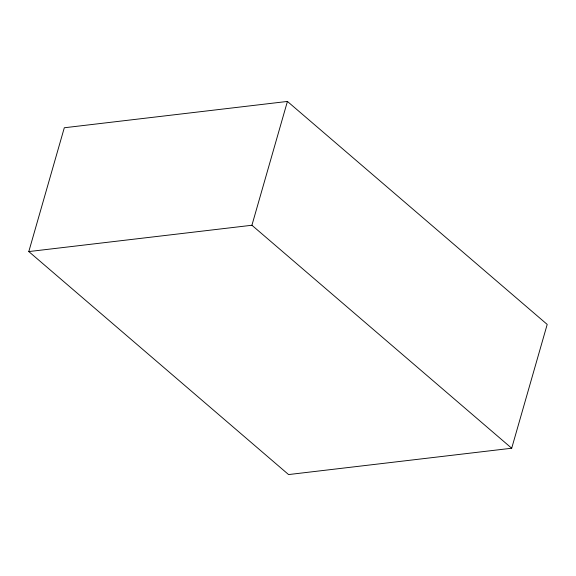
<?xml version="1.0" encoding="UTF-8"?>
<svg xmlns="http://www.w3.org/2000/svg" width="576" height="576" viewBox="0 0 576 576"><rect width="100%" height="100%" fill="white"/><g stroke="black" fill="none" stroke-linecap="round" stroke-linejoin="round"><path stroke-width="0.86" d="M28.8 251.575L64.303 127.764L287.424 101.434L547.2 324.425L511.697 448.236L288.576 474.566L28.8 251.575L251.921 225.252L511.697 448.236M251.921 225.252L287.424 101.434"/></g></svg>
